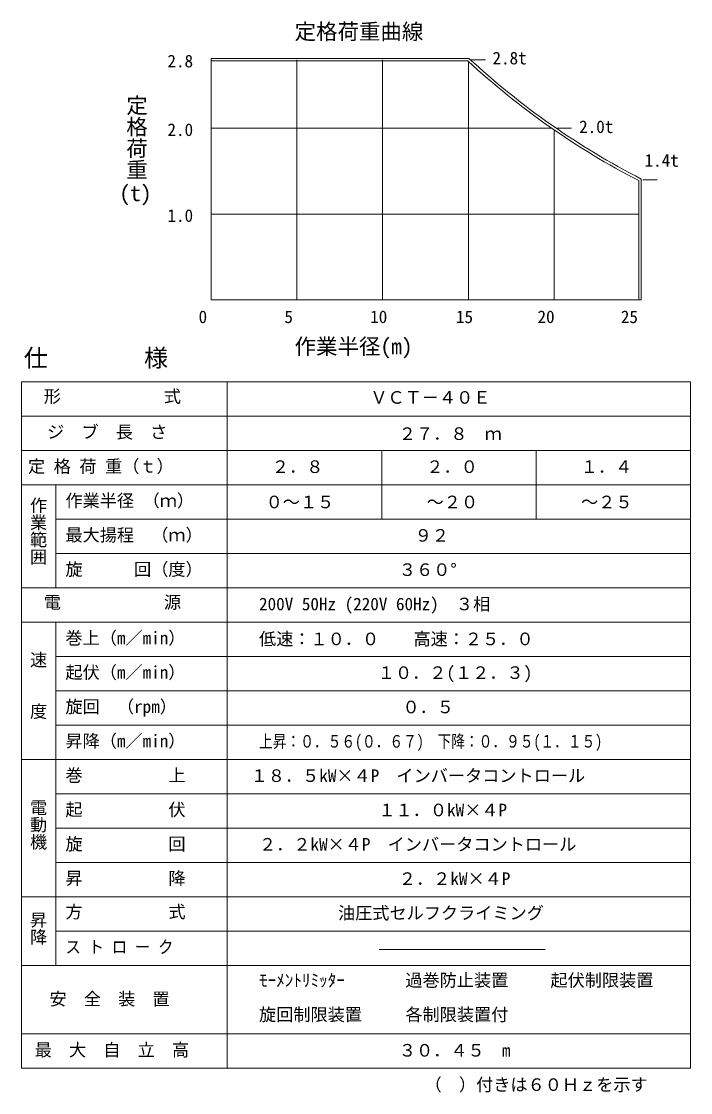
# Model space of a CAD drawing. Units: millimetres, scale not verified. Extents: x -21927 to 21954, y -31302 to 34257.
# Drawn here: x 2454 to 21954, y -31302 to -101 of the extents above; entities that cross this region are included whole.
import ezdxf
from ezdxf.enums import TextEntityAlignment as Align

# ---------------------------------------------------------------- set-up
doc = ezdxf.new("R2010")
doc.units = ezdxf.units.MM
doc.header["$LTSCALE"] = 70
doc.layers.add('0-3_05 寸法', color=7, linetype='Continuous', lineweight=18)
doc.styles.add('@ＭＳ ゴシック', font='')
doc.styles.add('ＭＳ ゴシック', font='')
doc.styles.get('@ＭＳ ゴシック').set_extended_font_data('@MS Gothic')
doc.styles.get('ＭＳ ゴシック').set_extended_font_data('MS Gothic')

msp = doc.modelspace()

# ---------------------------------------------------------------- linework, layer by layer
at = {"layer": '0-3_05 寸法'}
for p, q in [((7979.32, -1177.15), (15493.98, -1177.15)), ((7979.32, -1177.15), (7979.32, -8214.65)), ((10479.32, -1214.65), (10479.32, -8214.65)), ((12979.32, -1214.65), (12979.32, -8214.65)), ((15562.65, -1214.65), (15979.32, -1214.65)), ((7979.32, -1252.15), (15464.67, -1252.15)), ((15479.32, -1265.63), (15479.32, -8214.65)), ((7979.32, -3214.65), (17913.44, -3214.65)), ((17979.31, -3260.21), (17979.31, -8214.65)), ((18062.65, -3214.65), (18479.31, -3214.65)), ((20441.81, -4737.48), (20441.81, -8214.65)), ((20516.81, -4691.79), (20516.81, -8214.65)), ((20562.64, -4714.65), (20979.31, -4714.65)), ((7979.32, -5714.65), (20441.81, -5714.65)), ((7979.32, -8214.65), (20516.81, -8214.65)), ((2454.22, -10595.33), (2454.22, -30595.33)), ((2454.22, -10595.33), (21954.22, -10595.33)), ((8454.22, -10595.33), (8454.22, -30595.33)), ((21954.22, -10595.33), (21954.22, -30595.33)), ((2454.22, -11595.33), (21954.22, -11595.33)), ((2454.22, -12595.33), (21954.22, -12595.33)), ((12954.22, -12595.33), (12954.22, -14595.33)), ((17454.22, -12595.33), (17454.22, -14595.33)), ((2454.22, -13595.33), (21954.22, -13595.33)), ((3454.22, -13595.33), (3454.22, -16595.33)), ((3454.22, -14595.33), (21954.22, -14595.33)), ((3454.22, -15595.33), (21954.22, -15595.33)), ((2454.22, -16595.33), (21954.22, -16595.33)), ((2454.22, -17595.33), (21954.22, -17595.33)), ((3454.22, -17595.33), (3454.22, -27595.33)), ((3454.22, -18595.33), (21954.22, -18595.33)), ((3454.22, -19595.33), (21954.22, -19595.33)), ((3454.22, -20595.33), (21954.22, -20595.33)), ((2454.22, -21595.33), (21954.22, -21595.33)), ((3454.22, -22595.33), (21954.22, -22595.33)), ((3454.22, -23595.33), (21954.22, -23595.33)), ((3454.22, -24595.33), (21954.22, -24595.33)), ((2454.22, -25595.33), (21954.22, -25595.33)), ((3454.22, -26595.33), (21954.22, -26595.33)), ((12880.93, -27132.11), (17717.39, -27132.11)), ((2454.22, -27595.33), (21954.22, -27595.33)), ((2454.22, -29595.33), (21954.22, -29595.33)), ((2454.22, -30595.33), (21954.22, -30595.33))]:
    msp.add_line(p, q, dxfattribs=at)
for radius, start, end in [(22749.73, 227.27498, 242.76159), (22824.73, 227.34867, 242.6467)]:
    msp.add_arc((30929.23, 15535.22), radius, start, end, dxfattribs=at)

# ---------------------------------------------------------------- texts
at = {"layer": '0-3_05 寸法', "style": 'ＭＳ ゴシック'}
for s, height, p in [('定格荷重曲線', 458.2, (10415.27, -763.6)), ('2.8', 366.6, (6709.45, -1548.66)), ('2.8t', 366.6, (16180.77, -1461.82)), ('2.0', 366.6, (6709.45, -3548.66)), ('2.0t', 366.6, (18705.87, -3461.82)), ('1.4t', 366.6, (20613.55, -4442.88)), ('(t)', 458.2, (5308.69, -5473.16)), ('1.0', 366.6, (6709.45, -6048.66)), ('0', 366.6, (7616.72, -8997.89)), ('5', 366.6, (10116.72, -8997.89)), ('10', 366.6, (12616.71, -8997.89)), ('15', 366.6, (15116.71, -8997.89)), ('20', 366.6, (17492.88, -8997.89)), ('25', 366.6, (19921.81, -8997.89)), ('作業半径(m)', 458.2, (10415.27, -9933.64)), ('仕\u3000\u3000\u3000\u3000様', 513.2, (2525.91, -10312.65)), ('形\u3000\u3000\u3000\u3000\u3000\u3000式', 366.6, (3105.24, -11312.65)), ('ＶＣＴ－４０Ｅ', 366.6, (12621.81, -11346.58)), ('ジ\u3000ブ\u3000長\u3000さ', 366.6, (3204.21, -12352.49)), ('２７．８\u3000ｍ', 366.6, (13454.22, -12401.49)), ('定 格 荷 重（ｔ）', 366.6, (2644.77, -13352.49)), ('２．８', 366.6, (9754.22, -13363.6)), ('２．０', 366.6, (14254.22, -13363.6)), ('１．４', 366.6, (18754.22, -13363.6)), ('作業半径 （ｍ）', 366.6, (3737.18, -14352.49)), ('０～１５', 366.6, (9571.04, -14391.31)), ('～２０', 366.6, (14263.57, -14391.31)), ('～２５', 366.6, (18763.57, -14391.31)), ('最大揚程\u3000（ｍ）', 366.6, (3737.18, -15352.49)), ('９２', 366.6, (13917.29, -15363.6)), ('旋\u3000\u3000\u3000回（度）', 366.6, (3737.18, -16352.49)), ('３６０°', 366.6, (13454.22, -16363.6)), ('電\u3000\u3000\u3000\u3000\u3000\u3000源', 366.6, (3105.24, -17312.65)), ('200V 50Hz (220V 60Hz)\u3000３相', 366.6, (9378.66, -17363.6)), ('巻上（m／min）', 366.6, (3737.18, -18352.49)), ('低速：１０．０\u3000\u3000高速：２５．０', 366.6, (9378.66, -18379.84)), ('起伏（m／min）', 366.6, (3737.18, -19352.49)), ('１０．２(１２．３)', 366.6, (12840.6, -19363.6)), ('旋回\u3000（rpm）', 366.6, (3737.18, -20352.49)), ('０．５', 366.6, (13558.48, -20363.6)), ('昇降（m／min）', 366.6, (3737.18, -21352.49)), ('巻\u3000\u3000\u3000\u3000\u3000上', 366.6, (3737.18, -22352.49)), ('１８．５kW×４P\u3000インバータコントロール', 366.6, (9134.6, -22363.6)), ('起\u3000\u3000\u3000\u3000\u3000伏', 366.6, (3737.18, -23352.49)), ('１１．０kW×４P', 366.6, (12857.56, -23363.6)), ('旋\u3000\u3000\u3000\u3000\u3000回', 366.6, (3737.18, -24352.49)), ('２．２kW×４P\u3000インバータコントロール', 366.6, (9378.66, -24363.6)), ('昇\u3000\u3000\u3000\u3000\u3000降', 366.6, (3737.18, -25352.49)), ('２．２kW×４P', 366.6, (13454.22, -25363.6)), ('方\u3000\u3000\u3000\u3000\u3000式', 366.6, (3737.18, -26328.84)), ('油圧式セルフクライミング', 366.6, (11678.66, -26363.31)), ('ﾓｰﾒﾝﾄﾘﾐｯﾀｰ', 366.6, (9378.66, -28322.11)), ('過巻防止装置', 366.6, (13643.03, -28322.11)), ('起伏制限装置', 366.6, (17870.63, -28322.11)), ('安\u3000全\u3000装\u3000置', 366.6, (3273.08, -28867.68)), ('旋回制限装置', 366.6, (9378.66, -29322.11)), ('各制限装置付', 366.6, (13643.03, -29322.11)), ('最\u3000大\u3000自\u3000立\u3000高', 366.6, (2842.01, -30352.49)), ('３０．４５\u3000m', 366.6, (13454.22, -30363.6)), ('（\u3000）付きは６０Ｈｚを示す', 366.6, (14204.22, -31363.6))]:
    msp.add_text(s, height=height, dxfattribs=at).set_placement(p, align=Align.BOTTOM_LEFT)
at = {"layer": '0-3_05 寸法', "style": '@ＭＳ ゴシック'}
for s, height, p in [('定格荷重', 458.2, (5448.84, -2227.67)), ('作業範囲', 366.6, (2654.35, -13941.82)), ('速\u3000\u3000度', 366.6, (2654.35, -18441.16)), ('電動機', 366.6, (2654.35, -22744.85)), ('昇降', 366.6, (2654.35, -26016.52))]:
    msp.add_text(s, height=height, rotation=270, dxfattribs=at).set_placement(p, align=Align.BOTTOM_LEFT)
at = {"layer": '0-3_05 寸法', "style": 'ＭＳ ゴシック'}
for s, width, p in [('上昇：０．５６(０．６７)\u3000下降：０．９５(１．１５)', 0.8, (9378.66, -21363.6)), ('ス ト ロ ー ク', 0.9, (3737.18, -27352.49))]:
    msp.add_text(s, height=366.6, dxfattribs=dict(at, width=width)).set_placement(p, align=Align.BOTTOM_LEFT)

doc.saveas('drawing.dxf')
